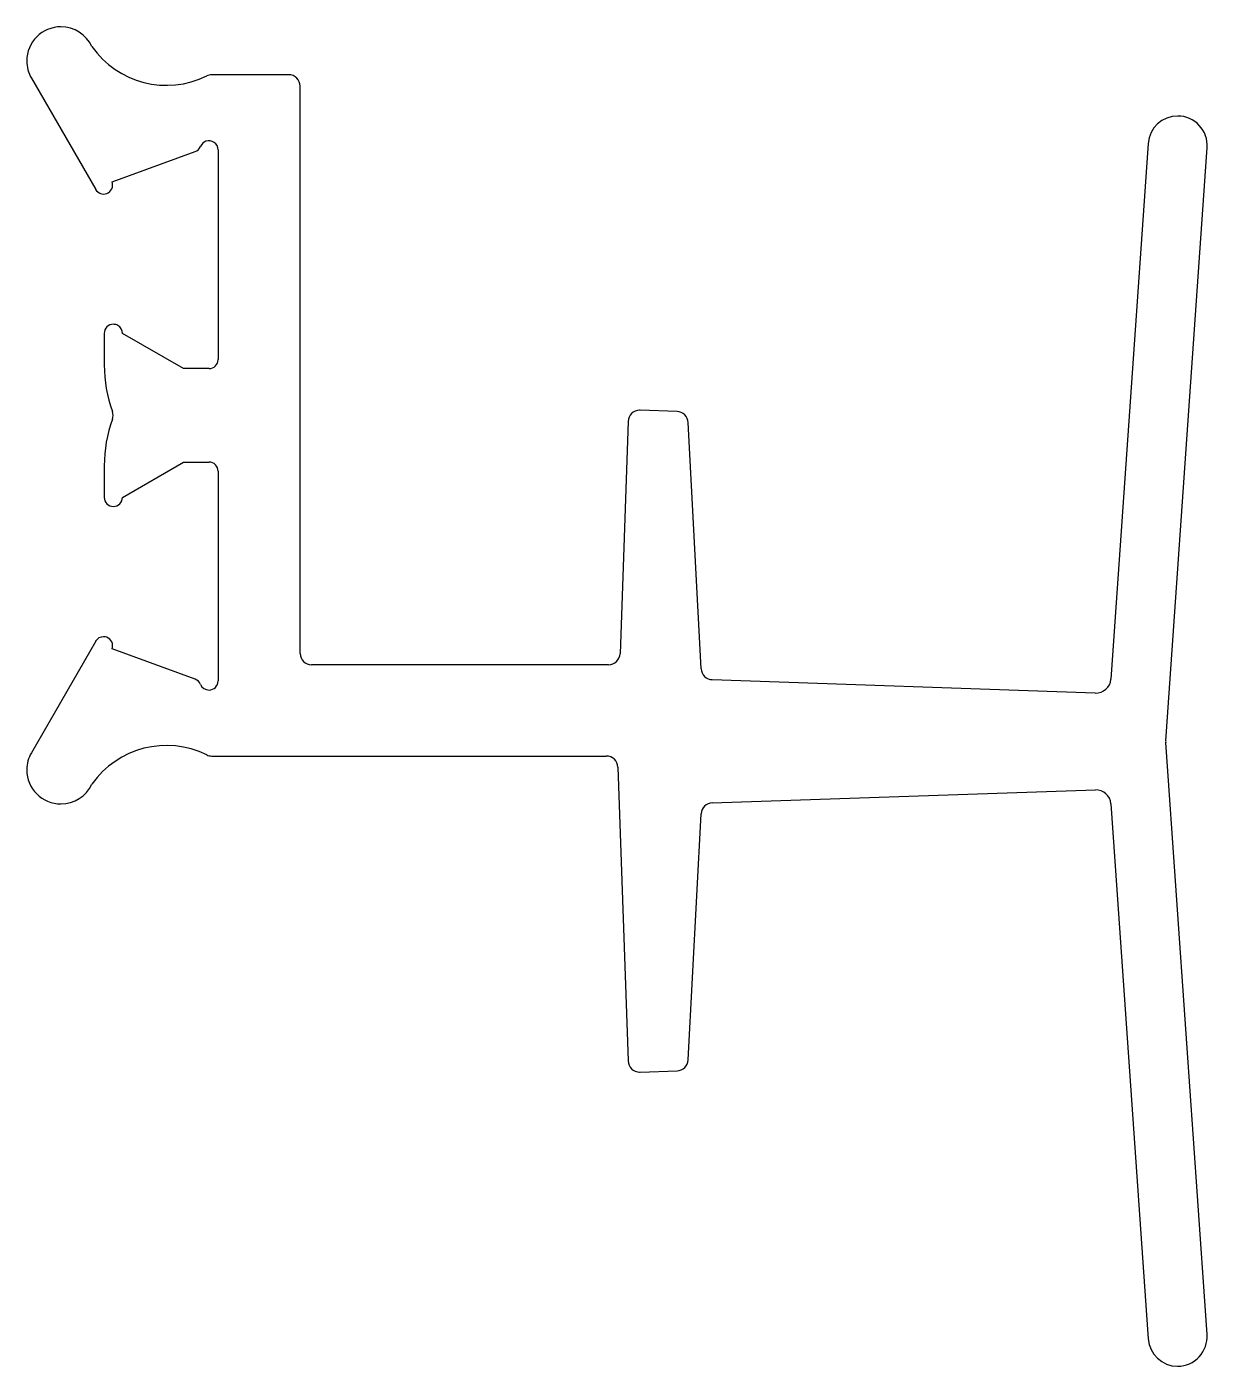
# Model space of a CAD drawing. Header units: inches. Extents: x -14.3 to 11.6, y 2.5 to 31.8.
import ezdxf

# ---------------------------------------------------------------- set-up
doc = ezdxf.new("R2010")
doc.units = ezdxf.units.IN
doc.header["$MEASUREMENT"] = 0
doc.layers.add('1', color=7, linetype='Continuous')

msp = doc.modelspace()

# ---------------------------------------------------------------- linework, layer by layer
at = {"layer": '1', "color": 4, "linetype": 'Continuous'}
for p, q in [((-14.226, 30.714), (-12.814, 28.27)), ((-8.58, 30.788), (-10.265, 30.788)), ((-8.326, 18.091), (-8.326, 30.534)), ((-12.453, 28.438), (-10.63, 29.102)), ((-10.126, 29.139), (-10.126, 24.539)), ((10.292, 29.279), (9.47, 17.529)), ((10.674, 16.176), (11.584, 29.188)), ((-12.626, 25.113), (-12.626, 24.42)), ((-10.886, 24.339), (-12.226, 25.113)), ((-10.326, 24.339), (-10.886, 24.339)), ((-0.051, 23.397), (-0.864, 23.425)), ((-1.126, 23.18), (-1.304, 18.086)), ((0.477, 17.757), (0.194, 23.156)), ((-12.626, 22.208), (-12.626, 21.516)), ((-12.226, 21.516), (-10.886, 22.289)), ((-10.886, 22.289), (-10.326, 22.289)), ((-10.126, 22.089), (-10.126, 17.489)), ((-12.814, 18.359), (-14.226, 15.914)), ((-10.63, 17.527), (-12.453, 18.191)), ((-1.558, 17.841), (-8.076, 17.841)), ((9.129, 17.222), (0.722, 17.516)), ((11.583, 3.147), (10.674, 16.14)), ((-10.266, 15.841), (-1.605, 15.841)), ((-1.351, 15.596), (-1.126, 9.151)), ((0.722, 14.815), (9.13, 15.098)), ((9.471, 14.791), (10.29, 3.057)), ((0.194, 9.175), (0.477, 14.574)), ((-0.864, 8.906), (-0.051, 8.934))]:
    msp.add_line(p, q, dxfattribs=at)
for centre, radius, start, end in [((-13.576, 31.089), 0.75, 90, 180), ((-13.576, 31.089), 0.75, 24.975, 90), ((-11.26, 32.556), 2, 215.1125, 296.1971), ((-13.576, 31.089), 0.75, 180, 210), ((-10.265, 30.534), 0.254, 90, 116.1971), ((-8.58, 30.534), 0.254, 0, 90), ((10.938, 29.234), 0.648, 90, 176), ((10.938, 29.234), 0.648, 356, 90), ((-10.699, 29.293), 0.203, 290, 337.6528), ((-10.326, 29.139), 0.2, 110, 157.6528), ((-10.326, 29.139), 0.2, 0, 110), ((-12.641, 28.37), 0.2, 210, 290), ((-12.641, 28.37), 0.2, 290, 20), ((-12.426, 25.113), 0.2, 90, 180), ((-12.426, 25.113), 0.2, 60, 90), ((-12.426, 25.113), 0.2, 360, 60), ((-9.626, 24.42), 3, 180.0001, 199.867), ((-10.326, 24.539), 0.2, 270, 0), ((-9.626, 22.208), 3, 160.133, 179.9999), ((-12.687, 23.314), 0.254, 340.133, 19.867), ((-0.873, 23.171), 0.254, 90, 178), ((-0.873, 23.171), 0.254, 88, 90), ((-0.06, 23.143), 0.254, 3, 88), ((-10.326, 22.089), 0.2, 360, 90), ((-12.426, 21.516), 0.2, 180, 270), ((-12.426, 21.516), 0.2, 270, 360), ((-12.641, 18.259), 0.2, 90, 150), ((-12.641, 18.259), 0.2, 70, 90), ((-12.641, 18.259), 0.2, 340, 70), ((-8.076, 18.091), 0.25, 180, 270), ((-1.558, 18.095), 0.254, 270, 358), ((0.73, 17.77), 0.254, 183, 268), ((-10.699, 17.336), 0.203, 22.3472, 70), ((-10.326, 17.489), 0.2, 202.3472, 270), ((-10.326, 17.489), 0.2, 270, 360), ((9.141, 17.552), 0.33, 268, 356), ((10.927, 16.158), 0.254, 176, 184), ((-13.576, 15.539), 0.75, 150, 180), ((-11.26, 14.072), 2, 63.7792, 144.8875), ((-10.266, 16.091), 0.25, 243.7792, 270), ((-1.605, 15.587), 0.254, 2, 90), ((-13.576, 15.539), 0.75, 180, 270), ((-13.576, 15.539), 0.75, 270, 335.025), ((9.141, 14.768), 0.33, 3.995, 91.9261), ((0.73, 14.561), 0.254, 91.9261, 177), ((-0.873, 9.16), 0.254, 182, 270), ((-0.06, 9.188), 0.254, 272, 357), ((-0.873, 9.16), 0.254, 270, 272), ((10.936, 3.102), 0.648, 183.995, 270), ((10.936, 3.102), 0.648, 270, 4)]:
    msp.add_arc(centre, radius, start, end, dxfattribs=at)

doc.saveas('drawing.dxf')
